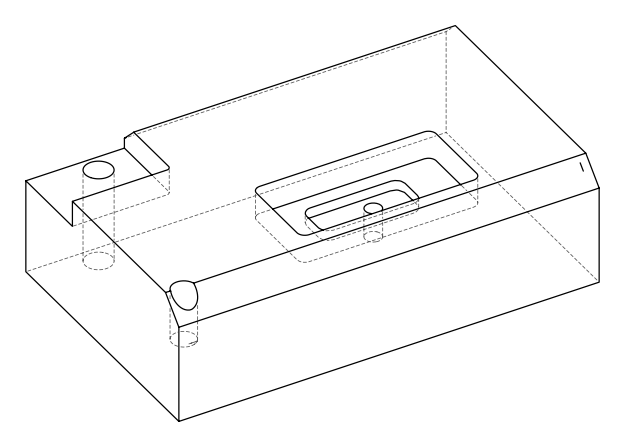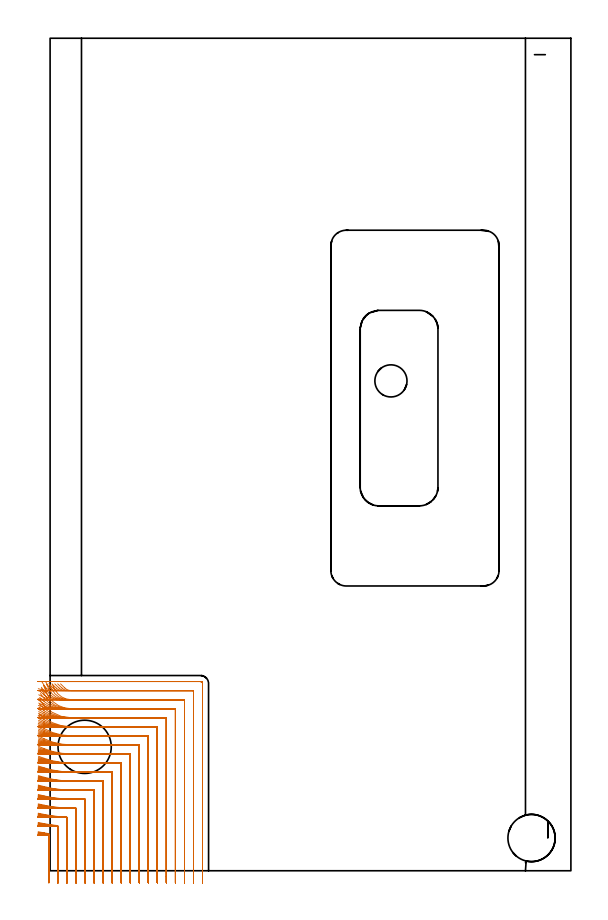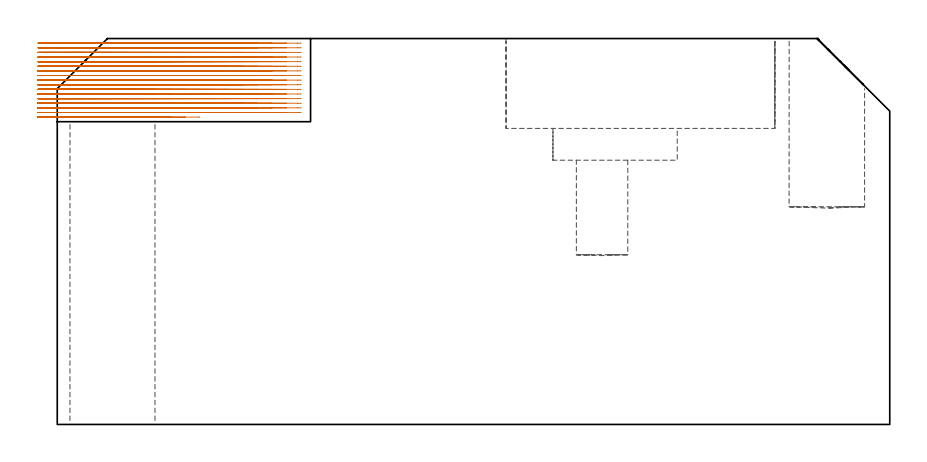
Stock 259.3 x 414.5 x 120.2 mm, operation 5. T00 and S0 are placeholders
(PLAN: 10 operations, 7 tool changes, 144 min)
(1 INDEXABLE_INSERT_DRILL_BLIND_HOLE_FROM_SOLID | STEP1POCKET | NXT0302_018 | 0.22 min | 22756 mm3)
(2 INDEXABLE_INSERT_DRILL_BLIND_HOLE_FROM_SOLID_1 | STEP1POCKET_1 | NXT0302_003 | 0.14 min | 13525 mm3)
(3 AREA_MILL | FG_CHAMFER_SURFACE | UGT0205_001 | 26.47 min | 104022 mm3)
(4 AREA_MILL_1 | FG_CHAMFER_SURFACE_1 | UGT0205_001 | 15.49 min | 39494 mm3)
(5 MILL_CORNER_NOTCH_RECTANGULAR | CORNER_NOTCH_RECTANGULAR | NXT0201_008 | Follow Part, ap 1.5, ae 75% | 76.09 min | 197639 mm3)
(6 MILL_RECTANGULAR_POCKET | POCKET_RECTANGULAR_STRAIGHT | UGT0201_133 | Follow Part, ap 3.75, ae 75% | 22.29 min | 408066 mm3)
(7 MILL_RECTANGULAR_POCKET_1 | POCKET_RECTANGULAR_STRAIGHT_1 | UGT0201_133 | Follow Part, ap 3.75, ae 75% | 2.37 min | 34599 mm3)
(8 SPOT_DRILL | STEP1HOLE | NXT0321_9005460120000 | 0.05 min | 132 mm3)
(9 DRILL_THROUGH_HOLE_INTO_CENTER | STEP1HOLE | NXT0301_065 | 0.4 min | 6388 mm3)
(10 DRILL_TO_ENLARGE_THROUGH_HOLE | STEP1HOLE | UGT0301_388 | 0.43 min | 45456 mm3)
(TOOL NXT0302_018 | Index. Insert Drill 23.5mm [880-D2350L25-03] | D23.5 PA176 FL71 Z2)
(TOOL NXT0302_003 | Index. Insert Drill 16mm [880-D1600L20-05] | D16 PA176 FL80 Z2)
(TOOL UGT0205_001 | Chamfer Mill 20 x 3 x 45 deg. | D20 FL50 Z2)
(TOOL NXT0201_008 | ENDMILL 6mm [2P460-0600-NA 1630] | D6 FL26 Z6)
(TOOL UGT0201_133 | Carbide End Mill 15.0 | D15 FL30 Z4)
(TOOL NXT0321_9005460120000 | NC Spot Drill, 142deg, 12mm, Carbide, Uncoated | D12 PA142 FL30 Z2)
(TOOL NXT0301_065 | Carbide Drill 9.4mm [860.1-0940-075A1-MM 2214] | D9.4 PA140 FL98 Z2)
(TOOL UGT0301_388 | Twist Drill 26.5 mm | D26.5 PA118 FL165 Z2)
(OP 5 MILL_CORNER_NOTCH_RECTANGULAR, part 1 of 2)
G17 G21 G94 G90
T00 M6
G54
G17 G0 G90 X-0.6 Y-5.939 S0 M3
G43 Z130.2 H1
Z118.761
G94 G1 Y-2.939 F250.
Y18.254 F500.
G3 X-0.85 Y18.545 R0.3
G2 X-3. Y18.898 R76.5
G1 X-5.953 Y19.427 F250.
G0 Z130.2
X3.9 Y-6.
Z118.761
G1 Y-3.
Y22.234 F500.
G3 X3.633 Y22.527 R0.3
G2 X-3. Y23.474 R72.
G1 X-5.947 Y24.036 F250.
G0 Z130.2
X8.4 Y-6.
Z118.761
G1 Y-3.
Y26.447 F500.
G3 X8.115 Y26.742 R0.3
G2 X-3. Y28.061 R67.5
G1 X-5.94 Y28.66 F250.
G0 Z130.2
X12.9 Y-6.
Z118.761
G1 Y-3.
Y30.905 F500.
G3 X12.605 Y31.2 R0.3
G1 X10.486
G2 X-3. Y32.66 R63.
G1 X-5.93 Y33.303 F250.
G0 Z130.2
X17.4 Y-6.
Z118.761
G1 Y-3.
Y35.404 F500.
G3 X17.104 Y35.7 R0.3
G1 X10.486
G2 X-3. Y37.276 R58.5
G1 X-5.919 Y37.967 F250.
G0 Z130.2
X21.9 Y-6.
Z118.761
G1 Y-3.
Y39.904 F500.
G3 X21.604 Y40.2 R0.3
G1 X10.486
G2 X-3. Y41.911 R54.
G1 X-5.905 Y42.66 F250.
G0 Z130.2
X26.4 Y-6.
Z118.761
G1 Y-3.
Y44.404 F500.
G3 X26.104 Y44.7 R0.3
G1 X10.486
G2 X-3. Y46.572 R49.5
G1 X-5.887 Y47.39 F250.
G0 Z130.2
X30.9 Y-6.
Z118.761
G1 Y-3.
Y48.904 F500.
G3 X30.604 Y49.2 R0.3
G1 X10.486
G2 X-3. Y51.268 R45.
G1 X-5.862 Y52.167 F250.
G0 Z130.2
X35.4 Y-6.
Z118.761
G1 Y-3.
Y53.404 F500.
G3 X35.104 Y53.7 R0.3
G1 X10.486
G2 X-3. Y56.011 R40.5
G1 X-5.829 Y57.01 F250.
G0 Z130.2
X39.9 Y-6.
Z118.761
G1 Y-3.
Y57.904 F500.
G3 X39.604 Y58.2 R0.3
G1 X10.486
G2 X-3. Y60.821 R36.
G1 X-5.782 Y61.945 F250.
G0 Z130.2
X44.4 Y-6.
Z118.761
G1 Y-3.
Y62.403 F500.
G3 X44.103 Y62.7 R0.3
G1 X10.486
G2 X-3. Y65.733 R31.5
G1 X-5.711 Y67.017 F250.
G0 Z130.2
X48.9 Y-6.
Z118.761
G1 Y-3.
Y66.903 F500.
G3 X48.603 Y67.2 R0.3
G1 X10.486
G2 X-3. Y70.809 R27.
G1 X-5.599 Y72.308 F250.
G0 Z130.2
X53.4 Y-6.
Z118.761
G1 Y-3.
Y71.403 F500.
G3 X53.103 Y71.7 R0.3
G1 X10.486
G2 X-3. Y76.189 R22.5
G1 X-5.401 Y77.988 F250.
G0 Z130.2
X57.9 Y-6.
Z118.761
G1 Y-3.
Y75.903 F500.
G3 X57.603 Y76.2 R0.3
G1 X10.486
G2 X-3. Y82.278 R18.
G1 X-4.987 Y84.526 F250.
G0 Z130.2
X62.4 Y-6.
Z118.761
G1 Y-3.
Y80.403 F500.
G3 X62.103 Y80.7 R0.3
G1 X10.486
G2 X-2.107 Y89.335 R13.5
G1 X-3.188 Y92.134 F250.
G0 Z130.2
X66.9 Y-6.
Z118.761
G1 Y-3.
Y84.903 F500.
G3 X66.603 Y85.2 R0.3
G1 X10.486
G2 X2.424 Y90.2 R9.
G1 X1.09 Y92.887 F250.
G0 Z130.2
X71.4 Y-6.
Z118.761
G1 Y-3.
Y89.403 F500.
G3 X71.103 Y89.7 R0.3
G1 X10.486
G2 X7.352 Y90.971 R4.5
G1 X5.199 Y93.06 F250.
G0 Z130.2
X75.9 Y-6.
Z118.761
G1 Y-3.
Y93.2 F500.
G3 X74.9 Y94.2 R1.
G1 X10.486
X7.486 F250.
G0 Z130.2
X-0.6 Y-5.939
Z117.322
G1 Y-2.939
Y18.052 F500.
G3 X-0.856 Y18.344 R0.3
G2 X-3. Y18.654 R76.5
G1 X-5.963 Y19.127 F250.
G0 Z130.2
X3.9 Y-6.
Z117.322
G1 Y-3.
Y22.11 F500.
G3 X3.627 Y22.404 R0.3
G2 X-3. Y23.215 R72.
G1 X-5.958 Y23.717 F250.
G0 Z130.2
X8.4 Y-6.
Z117.322
G1 Y-3.
Y26.411 F500.
G3 X8.109 Y26.707 R0.3
G2 X-3. Y27.784 R67.5
G1 X-5.952 Y28.319 F250.
G0 Z130.2
X12.9 Y-6.
Z117.322
G1 Y-3.
Y30.905 F500.
G3 X12.605 Y31.2 R0.3
G1 X9.046
G2 X-3. Y32.362 R63.
G1 X-5.945 Y32.936 F250.
G0 Z130.2
X17.4 Y-6.
Z117.322
G1 Y-3.
Y35.404 F500.
G3 X17.104 Y35.7 R0.3
G1 X9.046
G2 X-3. Y36.954 R58.5
G1 X-5.936 Y37.572 F250.
G0 Z130.2
X21.9 Y-6.
Z117.322
G1 Y-3.
Y39.904 F500.
G3 X21.604 Y40.2 R0.3
G1 X9.046
G2 X-3. Y41.561 R54.
G1 X-5.924 Y42.23 F250.
G0 Z130.2
X26.4 Y-6.
Z117.322
G1 Y-3.
Y44.404 F500.
G3 X26.104 Y44.7 R0.3
G1 X9.046
G2 X-3. Y46.188 R49.5
G1 X-5.91 Y46.918 F250.
G0 Z130.2
X30.9 Y-6.
Z117.322
G1 Y-3.
Y48.904 F500.
G3 X30.604 Y49.2 R0.3
G1 X9.046
G2 X-3. Y50.842 R45.
G1 X-5.891 Y51.645 F250.
G0 Z130.2
X35.4 Y-6.
Z117.322
G1 Y-3.
Y53.404 F500.
G3 X35.104 Y53.7 R0.3
G1 X9.046
G2 X-3. Y55.533 R40.5
G1 X-5.864 Y56.425 F250.
G0 Z130.2
X39.9 Y-6.
Z117.322
G1 Y-3.
Y57.904 F500.
G3 X39.604 Y58.2 R0.3
G1 X9.046
G2 X-3. Y60.275 R36.
G1 X-5.827 Y61.279 F250.
G0 Z130.2
X44.4 Y-6.
Z117.322
G1 Y-3.
Y62.403 F500.
G3 X44.103 Y62.7 R0.3
G1 X9.046
G2 X-3. Y65.094 R31.5
G1 X-5.772 Y66.242 F250.
G0 Z130.2
X48.9 Y-6.
Z117.322
G1 Y-3.
Y66.903 F500.
G3 X48.603 Y67.2 R0.3
G1 X9.046
G2 X-3. Y70.036 R27.
G1 X-5.685 Y71.375 F250.
G0 Z130.2
X53.4 Y-6.
Z117.322
G1 Y-3.
Y71.403 F500.
G3 X53.103 Y71.7 R0.3
G1 X9.046
G2 X-3. Y75.196 R22.5
G1 X-5.534 Y76.803 F250.
G0 Z130.2
X57.9 Y-6.
Z117.322
G1 Y-3.
Y75.903 F500.
G3 X57.603 Y76.2 R0.3
G1 X9.046
G2 X-3. Y80.825 R18.
G1 X-5.229 Y82.833 F250.
G0 Z130.2
X62.4 Y-6.
Z117.322
G1 Y-3.
Y80.403 F500.
G3 X62.103 Y80.7 R0.3
G1 X9.046
G2 X-2.91 Y87.931 R13.5
G1 X-4.303 Y90.588 F250.
G0 Z130.2
X66.9 Y-6.
Z117.322
G1 Y-3.
Y84.903 F500.
G3 X66.603 Y85.2 R0.3
G1 X9.046
G2 X0.984 Y90.2 R9.
G1 X-0.349 Y92.887 F250.
G0 Z130.2
X71.4 Y-6.
Z117.322
G1 Y-3.
Y89.403 F500.
G3 X71.103 Y89.7 R0.3
G1 X9.046
G2 X5.912 Y90.971 R4.5
G1 X3.759 Y93.061 F250.
G0 Z130.2
X75.9 Y-6.
Z117.322
G1 Y-3.
Y93.2 F500.
G3 X74.9 Y94.2 R1.
G1 X9.046
X6.046 F250.
G0 Z130.2
X-0.6 Y-5.939
Z115.883
G1 Y-2.939
Y17.876 F500.
G3 X-0.862 Y18.168 R0.3
G2 X-3. Y18.437 R76.5
G1 X-5.971 Y18.853 F250.
G0 Z130.2
X3.9 Y-6.
Z115.883
G1 Y-3.
Y22.014 F500.
G3 X3.622 Y22.309 R0.3
G2 X-3. Y22.984 R72.
G1 X-5.967 Y23.426 F250.
G0 Z130.2
X8.4 Y-6.
Z115.883
G1 Y-3.
Y26.405 F500.
G3 X8.105 Y26.7 R0.3
G2 X-3. Y27.537 R67.5
G1 X-5.963 Y28.008 F250.
G0 Z130.2
X12.9 Y-6.
Z115.883
G1 Y-3.
Y30.905 F500.
G3 X12.605 Y31.2 R0.3
G1 X7.607
G2 X-3. Y32.099 R63.
G1 X-5.957 Y32.604 F250.
G0 Z130.2
X17.4 Y-6.
Z115.883
G1 Y-3.
Y35.404 F500.
G3 X17.104 Y35.7 R0.3
G1 X7.607
G2 X-3. Y36.67 R58.5
G1 X-5.95 Y37.214 F250.
G0 Z130.2
X21.9 Y-6.
Z115.883
G1 Y-3.
Y39.904 F500.
G3 X21.604 Y40.2 R0.3
G1 X7.607
G2 X-3. Y41.252 R54.
G1 X-5.942 Y41.841 F250.
G0 Z130.2
X26.4 Y-6.
Z115.883
G1 Y-3.
Y44.404 F500.
G3 X26.104 Y44.7 R0.3
G1 X7.607
G2 X-3. Y45.85 R49.5
G1 X-5.93 Y46.493 F250.
G0 Z130.2
X30.9 Y-6.
Z115.883
G1 Y-3.
Y48.904 F500.
G3 X30.604 Y49.2 R0.3
G1 X7.607
G2 X-3. Y50.468 R45.
G1 X-5.915 Y51.175 F250.
G0 Z130.2
X35.4 Y-6.
Z115.883
G1 Y-3.
Y53.404 F500.
G3 X35.104 Y53.7 R0.3
G1 X7.607
G2 X-3. Y55.114 R40.5
G1 X-5.895 Y55.899 F250.
G0 Z130.2
X39.9 Y-6.
Z115.883
G1 Y-3.
Y57.904 F500.
G3 X39.604 Y58.2 R0.3
G1 X7.607
G2 X-3. Y59.798 R36.
G1 X-5.867 Y60.682 F250.
G0 Z130.2
X44.4 Y-6.
Z115.883
G1 Y-3.
Y62.403 F500.
G3 X44.103 Y62.7 R0.3
G1 X7.607
G2 X-3. Y64.539 R31.5
G1 X-5.825 Y65.55 F250.
G0 Z130.2
X48.9 Y-6.
Z115.883
G1 Y-3.
Y66.903 F500.
G3 X48.603 Y67.2 R0.3
G1 X7.607
G2 X-3. Y69.371 R27.
G1 X-5.759 Y70.549 F250.
G0 Z130.2
X53.4 Y-6.
Z115.883
G1 Y-3.
Y71.403 F500.
G3 X53.103 Y71.7 R0.3
G1 X7.607
G2 X-3. Y74.357 R22.5
G1 X-5.646 Y75.771 F250.
G0 Z130.2
X57.9 Y-6.
Z115.883
G1 Y-3.
Y75.903 F500.
G3 X57.603 Y76.2 R0.3
G1 X7.607
G2 X-3. Y79.657 R18.
G1 X-5.424 Y81.425 F250.
G0 Z130.2
X62.4 Y-6.
Z115.883
G1 Y-3.
Y80.403 F500.
G3 X62.103 Y80.7 R0.3
G1 X7.607
G2 X-3. Y85.849 R13.5
G1 X-4.856 Y88.206 F250.
G0 Z130.2
X66.9 Y-6.
Z115.883
G1 Y-3.
Y84.903 F500.
G3 X66.603 Y85.2 R0.3
G1 X7.607
G2 X-0.439 Y90.168 R9.
G1 X-1.783 Y92.85 F250.
G0 Z130.2
X71.4 Y-6.
Z115.883
G1 Y-3.
Y89.403 F500.
G3 X71.103 Y89.7 R0.3
G1 X7.607
G2 X4.472 Y90.971 R4.5
G1 X2.32 Y93.061 F250.
G0 Z130.2
X75.9 Y-6.
Z115.883
G1 Y-3.
Y93.2 F500.
G3 X74.9 Y94.2 R1.
G1 X7.607
X4.607 F250.
G0 Z130.2
X-0.6 Y-5.939
Z114.445
G1 Y-2.939
Y17.731 F500.
G3 X-0.867 Y18.024 R0.3
G2 X-3. Y18.251 R76.5
G1 X-5.978 Y18.611 F250.
G0 Z130.2
X3.9 Y-6.
Z114.445
G1 Y-3.
Y21.95 F500.
G3 X3.616 Y22.245 R0.3
G2 X-3. Y22.786 R72.
G1 X-5.976 Y23.168 F250.
G0 Z130.2
X8.4 Y-6.
Z114.445
G1 Y-3.
Y26.405 F500.
G3 X8.105 Y26.7 R0.3
G1 X6.167
G2 X-3. Y27.325 R67.5
G1 X-5.972 Y27.733 F250.
G0 Z130.2
X12.9 Y-6.
Z114.445
G1 Y-3.
Y30.905 F500.
G3 X12.605 Y31.2 R0.3
G1 X6.167
G2 X-3. Y31.871 R63.
G1 X-5.968 Y32.307 F250.
G0 Z130.2
X17.4 Y-6.
Z114.445
G1 Y-3.
Y35.404 F500.
G3 X17.104 Y35.7 R0.3
G1 X6.167
G2 X-3. Y36.423 R58.5
G1 X-5.963 Y36.893 F250.
G0 Z130.2
X21.9 Y-6.
Z114.445
G1 Y-3.
Y39.904 F500.
G3 X21.604 Y40.2 R0.3
G1 X6.167
G2 X-3. Y40.984 R54.
G1 X-5.956 Y41.493 F250.
G0 Z130.2
X26.4 Y-6.
Z114.445
G1 Y-3.
Y44.404 F500.
G3 X26.104 Y44.7 R0.3
G1 X6.167
G2 X-3. Y45.556 R49.5
G1 X-5.948 Y46.112 F250.
G0 Z130.2
X30.9 Y-6.
Z114.445
G1 Y-3.
Y48.904 F500.
G3 X30.604 Y49.2 R0.3
G1 X6.167
G2 X-3. Y50.144 R45.
G1 X-5.937 Y50.755 F250.
G0 Z130.2
X35.4 Y-6.
Z114.445
G1 Y-3.
Y53.404 F500.
G3 X35.104 Y53.7 R0.3
G1 X6.167
G2 X-3. Y54.751 R40.5
G1 X-5.922 Y55.43 F250.
G0 Z130.2
X39.9 Y-6.
Z114.445
G1 Y-3.
Y57.904 F500.
G3 X39.604 Y58.2 R0.3
G1 X6.167
G2 X-3. Y59.387 R36.
G1 X-5.901 Y60.151 F250.
G0 Z130.2
X44.4 Y-6.
Z114.445
G1 Y-3.
Y62.403 F500.
G3 X44.103 Y62.7 R0.3
G1 X6.167
G2 X-3. Y64.063 R31.5
G1 X-5.87 Y64.936 F250.
G0 Z130.2
X48.9 Y-6.
Z114.445
G1 Y-3.
Y66.903 F500.
G3 X48.603 Y67.2 R0.3
G1 X6.167
G2 X-3. Y68.804 R27.
G1 X-5.822 Y69.822 F250.
G0 Z130.2
X53.4 Y-6.
Z114.445
G1 Y-3.
Y71.403 F500.
G3 X53.103 Y71.7 R0.3
G1 X6.167
G2 X-3. Y73.652 R22.5
G1 X-5.74 Y74.874 F250.
G0 Z130.2
X57.9 Y-6.
Z114.445
G1 Y-3.
Y75.903 F500.
G3 X57.603 Y76.2 R0.3
G1 X6.167
G2 X-3. Y78.709 R18.
G1 X-5.582 Y80.237 F250.
G0 Z130.2
X62.4 Y-6.
Z114.445
G1 Y-3.
Y80.403 F500.
G3 X62.103 Y80.7 R0.3
G1 X6.167
G2 X-3. Y84.29 R13.5
G1 X-5.202 Y86.327 F250.
G0 Z130.2
X66.9 Y-6.
Z114.445
G1 Y-3.
Y84.903 F500.
G3 X66.603 Y85.2 R0.3
G1 X6.167
G2 X-1.636 Y89.715 R9.
G1 X-3.131 Y92.316 F250.
G0 Z130.2
X71.4 Y-6.
Z114.445
G1 Y-3.
Y89.403 F500.
G3 X71.103 Y89.7 R0.3
G1 X6.167
G2 X3.033 Y90.971 R4.5
G1 X0.88 Y93.061 F250.
G0 Z130.2
X75.9 Y-6.
Z114.445
G1 Y-3.
Y93.2 F500.
G3 X74.9 Y94.2 R1.
G1 X6.167
X3.167 F250.
G0 Z130.2
X-0.6 Y-5.939
Z113.006
G1 Y-2.939
Y17.61 F500.
G3 X-0.873 Y17.904 R0.3
G2 X-3. Y18.089 R76.5
G1 X-5.985 Y18.392 F250.
G0 Z130.2
X3.9 Y-6.
Z113.006
G1 Y-3.
Y21.913 F500.
G3 X3.609 Y22.208 R0.3
G2 X-3. Y22.614 R72.
G1 X-5.983 Y22.935 F250.
G0 Z130.2
X8.4 Y-6.
Z113.006
G1 Y-3.
Y26.405 F500.
G3 X8.105 Y26.7 R0.3
G1 X4.707
G2 X-3. Y27.141 R67.5
G1 X-5.98 Y27.484 F250.
G0 Z130.2
X12.9 Y-6.
Z113.006
G1 Y-3.
Y30.905 F500.
G3 X12.605 Y31.2 R0.3
G1 X4.707
G2 X-3. Y31.673 R63.
G1 X-5.977 Y32.04 F250.
G0 Z130.2
X17.4 Y-6.
Z113.006
G1 Y-3.
Y35.404 F500.
G3 X17.104 Y35.7 R0.3
G1 X4.707
G2 X-3. Y36.21 R58.5
G1 X-5.974 Y36.605 F250.
G0 Z130.2
X21.9 Y-6.
Z113.006
G1 Y-3.
Y39.904 F500.
G3 X21.604 Y40.2 R0.3
G1 X4.707
G2 X-3. Y40.753 R54.
G1 X-5.969 Y41.181 F250.
G0 Z130.2
X26.4 Y-6.
Z113.006
G1 Y-3.
Y44.404 F500.
G3 X26.104 Y44.7 R0.3
G1 X4.707
G2 X-3. Y45.304 R49.5
G1 X-5.963 Y45.771 F250.
G0 Z130.2
X30.9 Y-6.
Z113.006
G1 Y-3.
Y48.904 F500.
G3 X30.604 Y49.2 R0.3
G1 X4.707
G2 X-3. Y49.865 R45.
G1 X-5.956 Y50.379 F250.
G0 Z130.2
X35.4 Y-6.
Z113.006
G1 Y-3.
Y53.404 F500.
G3 X35.104 Y53.7 R0.3
G1 X4.707
G2 X-3. Y54.44 R40.5
G1 X-5.945 Y55.011 F250.
G0 Z130.2
X39.9 Y-6.
Z113.006
G1 Y-3.
Y57.904 F500.
G3 X39.604 Y58.2 R0.3
G1 X4.707
G2 X-3. Y59.035 R36.
G1 X-5.93 Y59.677 F250.
G0 Z130.2
X44.4 Y-6.
Z113.006
G1 Y-3.
Y62.403 F500.
G3 X44.103 Y62.7 R0.3
G1 X4.707
G2 X-3. Y63.657 R31.5
G1 X-5.909 Y64.392 F250.
G0 Z130.2
X48.9 Y-6.
Z113.006
G1 Y-3.
Y66.903 F500.
G3 X48.603 Y67.2 R0.3
G1 X4.707
G2 X-3. Y68.323 R27.
G1 X-5.875 Y69.18 F250.
G0 Z130.2
X53.4 Y-6.
Z113.006
G1 Y-3.
Y71.403 F500.
G3 X53.103 Y71.7 R0.3
G1 X4.707
G2 X-3. Y73.061 R22.5
G1 X-5.818 Y74.089 F250.
G0 Z130.2
X57.9 Y-6.
Z113.006
G1 Y-3.
Y75.903 F500.
G3 X57.603 Y76.2 R0.3
G1 X4.707
G2 X-3. Y77.934 R18.
G1 X-5.711 Y79.218 F250.
G0 Z130.2
X62.4 Y-6.
Z113.006
G1 Y-3.
Y80.403 F500.
G3 X62.103 Y80.7 R0.3
G1 X4.707
G2 X-3. Y83.116 R13.5
G1 X-5.463 Y84.829 F250.
G0 Z130.2
X66.9 Y-6.
Z113.006
G1 Y-3.
Y84.903 F500.
G3 X66.603 Y85.2 R0.3
G1 X4.707
G2 X-2.582 Y88.921 R9.
G1 X-4.341 Y91.351 F250.
G0 Z130.2
X71.4 Y-6.
Z113.006
G1 Y-3.
Y89.403 F500.
G3 X71.103 Y89.7 R0.3
G1 X4.707
G2 X1.511 Y91.033 R4.5
G1 X-0.601 Y93.164 F250.
G0 Z130.2
X75.9 Y-6.
Z113.006
G1 Y-3.
Y93.2 F500.
G3 X74.9 Y94.2 R1.
G1 X4.707
X1.707 F250.
G0 Z130.2
X-0.6 Y-5.939
Z111.567
G1 Y-2.939
Y17.507 F500.
G3 X-0.879 Y17.802 R0.3
G2 X-3. Y17.941 R76.5
G1 X-5.991 Y18.178 F250.
G0 Z130.2
X3.9 Y-6.
Z111.567
G1 Y-3.
Y21.905 F500.
G3 X3.605 Y22.2 R0.3
G1 X3.062
G2 X-3. Y22.456 R72.
G1 X-5.989 Y22.708 F250.
G0 Z130.2
X8.4 Y-6.
Z111.567
G1 Y-3.
Y26.405 F500.
G3 X8.105 Y26.7 R0.3
G1 X3.062
G2 X-3. Y26.973 R67.5
G1 X-5.988 Y27.242 F250.
G0 Z130.2
X12.9 Y-6.
Z111.567
G1 Y-3.
Y30.905 F500.
G3 X12.605 Y31.2 R0.3
G1 X3.062
G2 X-3. Y31.492 R63.
G1 X-5.986 Y31.781 F250.
G0 Z130.2
X17.4 Y-6.
Z111.567
G1 Y-3.
Y35.404 F500.
G3 X17.104 Y35.7 R0.3
G1 X3.062
G2 X-3. Y36.015 R58.5
G1 X-5.984 Y36.326 F250.
G0 Z130.2
X21.9 Y-6.
Z111.567
G1 Y-3.
Y39.904 F500.
G3 X21.604 Y40.2 R0.3
G1 X3.062
G2 X-3. Y40.541 R54.
G1 X-5.981 Y40.878 F250.
G0 Z130.2
X26.4 Y-6.
Z111.567
G1 Y-3.
Y44.404 F500.
G3 X26.104 Y44.7 R0.3
G1 X3.062
G2 X-3. Y45.073 R49.5
G1 X-5.977 Y45.44 F250.
G0 Z130.2
X30.9 Y-6.
Z111.567
G1 Y-3.
Y48.904 F500.
G3 X30.604 Y49.2 R0.3
G1 X3.062
G2 X-3. Y49.61 R45.
G1 X-5.973 Y50.014 F250.
G0 Z130.2
X35.4 Y-6.
Z111.567
G1 Y-3.
Y53.404 F500.
G3 X35.104 Y53.7 R0.3
G1 X3.062
G2 X-3. Y54.156 R40.5
G1 X-5.966 Y54.605 F250.
G0 Z130.2
X39.9 Y-6.
Z111.567
G1 Y-3.
Y57.904 F500.
G3 X39.604 Y58.2 R0.3
G1 X3.062
G2 X-3. Y58.714 R36.
G1 X-5.957 Y59.219 F250.
G0 Z130.2
X44.4 Y-6.
Z111.567
G1 Y-3.
Y62.403 F500.
G3 X44.103 Y62.7 R0.3
G1 X3.062
G2 X-3. Y63.289 R31.5
G1 X-5.944 Y63.866 F250.
G0 Z130.2
X48.9 Y-6.
Z111.567
G1 Y-3.
Y66.903 F500.
G3 X48.603 Y67.2 R0.3
G1 X3.062
G2 X-3. Y67.889 R27.
G1 X-5.923 Y68.563 F250.
G0 Z130.2
X53.4 Y-6.
Z111.567
G1 Y-3.
Y71.403 F500.
G3 X53.103 Y71.7 R0.3
G1 X3.062
G2 X-3. Y72.532 R22.5
G1 X-5.889 Y73.34 F250.
G0 Z130.2
X57.9 Y-6.
Z111.567
G1 Y-3.
Y75.903 F500.
G3 X57.603 Y76.2 R0.3
G1 X3.062
G2 X-3. Y77.251 R18.
G1 X-5.825 Y78.262 F250.
G0 Z130.2
X62.4 Y-6.
Z111.567
G1 Y-3.
Y80.403 F500.
G3 X62.103 Y80.7 R0.3
G1 X3.062
G2 X-3. Y82.137 R13.5
G1 X-5.681 Y83.484 F250.
G0 Z130.2
X66.9 Y-6.
Z111.567
G1 Y-3.
Y84.903 F500.
G3 X66.603 Y85.2 R0.3
G1 X3.062
G2 X-3. Y87.547 R9.
G1 X-5.218 Y89.568 F250.
G0 Z130.2
X71.4 Y-6.
Z111.567
G1 Y-3.
Y89.403 F500.
G3 X71.103 Y89.7 R0.3
G1 X3.062
G2 X-0.723 Y91.765 R4.5
G1 X-2.346 Y94.287 F250.
G0 Z130.2
X75.9 Y-6.
Z111.567
G1 Y-3.
Y93.2 F500.
G3 X74.9 Y94.2 R1.
G1 X3.062
X0.062 F250.
G0 Z130.2
X-0.6 Y-5.939
Z110.128
G1 Y-2.939
Y17.433 F500.
G3 X-0.887 Y17.728 R0.3
G2 X-3. Y17.814 R76.5
G1 X-5.996 Y17.977 F250.
G0 Z130.2
X3.9 Y-6.
Z110.128
G1 Y-3.
Y21.905 F500.
G3 X3.605 Y22.2 R0.3
G1 X1.171
G2 X-3. Y22.321 R72.
G1 X-5.995 Y22.495 F250.
G0 Z130.2
X8.4 Y-6.
Z110.128
G1 Y-3.
Y26.405 F500.
G3 X8.105 Y26.7 R0.3
G1 X1.171
G2 X-3. Y26.829 R67.5
G1 X-5.994 Y27.014 F250.
G0 Z130.2
X12.9 Y-6.
Z110.128
G1 Y-3.
Y30.905 F500.
G3 X12.605 Y31.2 R0.3
G1 X1.171
G2 X-3. Y31.338 R63.
G1 X-5.993 Y31.537 F250.
G0 Z130.2
X17.4 Y-6.
Z110.128
G1 Y-3.
Y35.404 F500.
G3 X17.104 Y35.7 R0.3
G1 X1.171
G2 X-3. Y35.849 R58.5
G1 X-5.992 Y36.063 F250.
G0 Z130.2
X21.9 Y-6.
Z110.128
G1 Y-3.
Y39.904 F500.
G3 X21.604 Y40.2 R0.3
G1 X1.171
G2 X-3. Y40.361 R54.
G1 X-5.991 Y40.593 F250.
G0 Z130.2
X26.4 Y-6.
Z110.128
G1 Y-3.
Y44.404 F500.
G3 X26.104 Y44.7 R0.3
G1 X1.171
G2 X-3. Y44.876 R49.5
G1 X-5.989 Y45.129 F250.
G0 Z130.2
X30.9 Y-6.
Z110.128
G1 Y-3.
Y48.904 F500.
G3 X30.604 Y49.2 R0.3
G1 X1.171
G2 X-3. Y49.394 R45.
G1 X-5.987 Y49.672 F250.
G0 Z130.2
X35.4 Y-6.
Z110.128
G1 Y-3.
Y53.404 F500.
G3 X35.104 Y53.7 R0.3
G1 X1.171
G2 X-3. Y53.915 R40.5
G1 X-5.984 Y54.224 F250.
G0 Z130.2
X39.9 Y-6.
Z110.128
G1 Y-3.
Y57.904 F500.
G3 X39.604 Y58.2 R0.3
G1 X1.171
G2 X-3. Y58.442 R36.
G1 X-5.98 Y58.79 F250.
G0 Z130.2
X44.4 Y-6.
Z110.128
G1 Y-3.
Y62.403 F500.
G3 X44.103 Y62.7 R0.3
G1 X1.171
G2 X-3. Y62.977 R31.5
G1 X-5.974 Y63.375 F250.
G0 Z130.2
X48.9 Y-6.
Z110.128
G1 Y-3.
Y66.903 F500.
G3 X48.603 Y67.2 R0.3
G1 X1.171
G2 X-3. Y67.524 R27.
G1 X-5.964 Y67.988 F250.
G0 Z130.2
X53.4 Y-6.
Z110.128
G1 Y-3.
Y71.403 F500.
G3 X53.103 Y71.7 R0.3
G1 X1.171
G2 X-3. Y72.09 R22.5
G1 X-5.948 Y72.646 F250.
G0 Z130.2
X57.9 Y-6.
Z110.128
G1 Y-3.
Y75.903 F500.
G3 X57.603 Y76.2 R0.3
G1 X1.171
G2 X-3. Y76.69 R18.
G1 X-5.918 Y77.385 F250.
G0 Z130.2
X62.4 Y-6.
Z110.128
G1 Y-3.
Y80.403 F500.
G3 X62.103 Y80.7 R0.3
G1 X1.171
G2 X-3. Y81.36 R13.5
G1 X-5.853 Y82.287 F250.
G0 Z130.2
X66.9 Y-6.
Z110.128
G1 Y-3.
Y84.903 F500.
G3 X66.603 Y85.2 R0.3
G1 X1.171
G2 X-3. Y86.225 R9.
G1 X-5.658 Y87.615 F250.
G0 Z130.2
X71.4 Y-6.
Z110.128
G1 Y-3.
Y89.403 F500.
G3 X71.103 Y89.7 R0.3
G1 X1.171
G2 X-2.621 Y91.777 R4.5
G1 X-4.236 Y94.305 F250.
G0 Z130.2
X75.9 Y-6.
Z110.128
G1 Y-3.
Y93.2 F500.
G3 X74.9 Y94.2 R1.
G1 X1.171
X-1.829 F250.
G0 Z130.2
X-0.6 Y-5.939
Z108.689
G1 Y-2.939
Y17.405 F500.
G3 X-0.895 Y17.7 R0.3
G1 X-1.817
G2 X-3. Y17.709 R76.5
G1 X-6. Y17.756 F250.
G0 Z130.2
X3.9 Y-6.
Z108.689
G1 Y-3.
Y21.905 F500.
G3 X3.605 Y22.2 R0.3
G1 X-1.817
G2 X-3. Y22.21 R72.
G1 X-6. Y22.259 F250.
G0 Z130.2
X8.4 Y-6.
Z108.689
G1 Y-3.
Y26.405 F500.
G3 X8.105 Y26.7 R0.3
G1 X-1.817
G2 X-3. Y26.71 R67.5
G1 X-6. Y26.763 F250.
G0 Z130.2
X12.9 Y-6.
Z108.689
G1 Y-3.
Y30.905 F500.
G3 X12.605 Y31.2 R0.3
G1 X-1.817
G2 X-3. Y31.211 R63.
G1 X-5.999 Y31.267 F250.
G0 Z130.2
X17.4 Y-6.
Z108.689
G1 Y-3.
Y35.404 F500.
G3 X17.104 Y35.7 R0.3
G1 X-1.817
G2 X-3. Y35.712 R58.5
G1 X-5.999 Y35.773 F250.
G0 Z130.2
X21.9 Y-6.
Z108.689
G1 Y-3.
Y39.904 F500.
G3 X21.604 Y40.2 R0.3
G1 X-1.817
G2 X-3. Y40.213 R54.
G1 X-5.999 Y40.279 F250.
G0 Z130.2
X26.4 Y-6.
Z108.689
G1 Y-3.
Y44.404 F500.
G3 X26.104 Y44.7 R0.3
G1 X-1.817
G2 X-3. Y44.714 R49.5
G1 X-5.999 Y44.786 F250.
G0 Z130.2
X30.9 Y-6.
Z108.689
G1 Y-3.
Y48.904 F500.
G3 X30.604 Y49.2 R0.3
G1 X-1.817
G2 X-3. Y49.216 R45.
G1 X-5.999 Y49.294 F250.
G0 Z130.2
X35.4 Y-6.
Z108.689
G1 Y-3.
Y53.404 F500.
G3 X35.104 Y53.7 R0.3
G1 X-1.817
G2 X-3. Y53.717 R40.5
G1 X-5.999 Y53.805 F250.
G0 Z130.2
X39.9 Y-6.
Z108.689
G1 Y-3.
Y57.904 F500.
G3 X39.604 Y58.2 R0.3
G1 X-1.817
G2 X-3. Y58.219 R36.
G1 X-5.998 Y58.318 F250.
G0 Z130.2
X44.4 Y-6.
Z108.689
G1 Y-3.
Y62.403 F500.
G3 X44.103 Y62.7 R0.3
G1 X-1.817
G2 X-3. Y62.722 R31.5
G1 X-5.998 Y62.835 F250.
G0 Z130.2
X48.9 Y-6.
Z108.689
G1 Y-3.
Y66.903 F500.
G3 X48.603 Y67.2 R0.3
G1 X-1.817
G2 X-3. Y67.226 R27.
G1 X-5.997 Y67.357 F250.
G0 Z130.2
X53.4 Y-6.
Z108.689
G1 Y-3.
Y71.403 F500.
G3 X53.103 Y71.7 R0.3
G1 X-1.817
G2 X-3. Y71.731 R22.5
G1 X-5.996 Y71.889 F250.
G0 Z130.2
X57.9 Y-6.
Z108.689
G1 Y-3.
Y75.903 F500.
G3 X57.603 Y76.2 R0.3
G1 X-1.817
G2 X-3. Y76.239 R18.
G1 X-5.994 Y76.436 F250.
G0 Z130.2
X62.4 Y-6.
Z108.689
G1 Y-3.
Y80.403 F500.
G3 X62.103 Y80.7 R0.3
G1 X-1.817
G2 X-3. Y80.752 R13.5
G1 X-5.988 Y81.015 F250.
G0 Z130.2
X66.9 Y-6.
Z108.689
G1 Y-3.
Y84.903 F500.
G3 X66.603 Y85.2 R0.3
G1 X-1.817
G2 X-3. Y85.278 R9.
G1 X-5.974 Y85.672 F250.
G0 Z130.2
X71.4 Y-6.
Z108.689
G1 Y-3.
Y89.403 F500.
G3 X71.103 Y89.7 R0.3
G1 X-1.817
G2 X-3. Y89.858 R4.5
G1 X-5.895 Y90.647 F250.
G0 Z130.2
X75.9 Y-6.
Z108.689
G1 Y-3.
Y93.2 F500.
G3 X74.9 Y94.2 R1.
G1 X-1.817
X-4.817 F250.
G0 Z130.2
X-0.6 Y-5.939
Z107.25
G1 Y-2.939
Y17.405 F500.
G3 X-0.895 Y17.7 R0.3
G1 X-2.875
X-3.
X-6. Y17.705 F250.
G0 Z130.2
X3.9 Y-6.
Z107.25
G1 Y-3.
Y21.905 F500.
G3 X3.605 Y22.2 R0.3
G1 X-2.875
X-3.
X-6. Y22.205 F250.
G0 Z130.2
X8.4 Y-6.
Z107.25
G1 Y-3.
Y26.405 F500.
G3 X8.105 Y26.7 R0.3
G1 X-2.875
X-3.
X-6. Y26.706 F250.
G0 Z130.2
X12.9 Y-6.
Z107.25
G1 Y-3.
Y30.905 F500.
G3 X12.605 Y31.2 R0.3
G1 X-2.875
X-3.
X-6. Y31.206 F250.
G0 Z130.2
X17.4 Y-6.
Z107.25
G1 Y-3.
Y35.404 F500.
G3 X17.104 Y35.7 R0.3
G1 X-2.875
X-3.
X-6. Y35.707 F250.
G0 Z130.2
X21.9 Y-6.
Z107.25
G1 Y-3.
Y39.904 F500.
G3 X21.604 Y40.2 R0.3
G1 X-2.875
X-3.
X-6. Y40.207 F250.
G0 Z130.2
X26.4 Y-6.
Z107.25
G1 Y-3.
Y44.404 F500.
G3 X26.104 Y44.7 R0.3
G1 X-2.875
X-3.
X-6. Y44.708 F250.
G0 Z130.2
X30.9 Y-6.
Z107.25
G1 Y-3.
Y48.904 F500.
G3 X30.604 Y49.2 R0.3
G1 X-2.875
X-3.
X-6. Y49.209 F250.
G0 Z130.2
X35.4 Y-6.
Z107.25
G1 Y-3.
Y53.404 F500.
G3 X35.104 Y53.7 R0.3
G1 X-2.875
X-3.
X-6. Y53.709 F250.
G0 Z130.2
X39.9 Y-6.
Z107.25
G1 Y-3.
Y57.904 F500.
G3 X39.604 Y58.2 R0.3
G1 X-2.875
X-3.
X-6. Y58.211 F250.
G0 Z130.2
X44.4 Y-6.
Z107.25
G1 Y-3.
Y62.403 F500.
G3 X44.103 Y62.7 R0.3
G1 X-2.875
X-3.
X-6. Y62.712 F250.
G0 Z130.2
X48.9 Y-6.
Z107.25
G1 Y-3.
Y66.903 F500.
G3 X48.603 Y67.2 R0.3
G1 X-2.875
X-3.
X-6. Y67.214 F250.
G0 Z130.2
X53.4 Y-6.
Z107.25
G1 Y-3.
Y71.403 F500.
G3 X53.103 Y71.7 R0.3
G1 X-2.875
X-3.
X-6. Y71.717 F250.
G0 Z130.2
X57.9 Y-6.
Z107.25
G1 Y-3.
Y75.903 F500.
G3 X57.603 Y76.2 R0.3
G1 X-2.875
X-3.
X-6. Y76.221 F250.
G0 Z130.2
X62.4 Y-6.
Z107.25
G1 Y-3.
Y80.403 F500.
G3 X62.103 Y80.7 R0.3
G1 X-2.875
X-3. Y80.701
X-6. Y80.728 F250.
G0 Z130.2
X66.9 Y-6.
Z107.25
G1 Y-3.
Y84.903 F500.
G3 X66.603 Y85.2 R0.3
G1 X-2.875
X-3. Y85.201
X-6. Y85.243 F250.
G0 Z130.2
X71.4 Y-6.
Z107.25
G1 Y-3.
Y89.403 F500.
G3 X71.103 Y89.7 R0.3
G1 X-2.875
X-3. Y89.702
X-5.999 Y89.785 F250.
G0 Z130.2
X75.9 Y-6.
Z107.25
G1 Y-3.
Y93.2 F500.
G3 X74.9 Y94.2 R1.
G1 X-2.875
X-5.875 F250.
G0 Z130.2
X-0.6 Y-5.939
Z105.811
G1 Y-2.939
Y17.405 F500.
G3 X-0.895 Y17.7 R0.3
G1 X-3.
X-6. F250.
G0 Z130.2
X3.9 Y-6.
Z105.811
G1 Y-3.
Y21.905 F500.
G3 X3.605 Y22.2 R0.3
G1 X-3.
X-6. F250.
G0 Z130.2
X8.4 Y-6.
Z105.811
G1 Y-3.
Y26.405 F500.
G3 X8.105 Y26.7 R0.3
G1 X-3.
X-6. F250.
G0 Z130.2
X12.9 Y-6.
Z105.811
G1 Y-3.
Y30.905 F500.
G3 X12.605 Y31.2 R0.3
G1 X-3.
X-6. F250.
G0 Z130.2
X17.4 Y-6.
Z105.811
G1 Y-3.
Y35.404 F500.
G3 X17.104 Y35.7 R0.3
G1 X-3.
X-6. F250.
G0 Z130.2
X21.9 Y-6.
Z105.811
G1 Y-3.
Y39.904 F500.
G3 X21.604 Y40.2 R0.3
G1 X-3.
X-6. F250.
G0 Z130.2
X26.4 Y-6.
Z105.811
G1 Y-3.
Y44.404 F500.
G3 X26.104 Y44.7 R0.3
G1 X-3.
X-6. F250.
G0 Z130.2
X30.9 Y-6.
Z105.811
G1 Y-3.
Y48.904 F500.
G3 X30.604 Y49.2 R0.3
G1 X-3.
X-6. F250.
G0 Z130.2
X35.4 Y-6.
Z105.811
G1 Y-3.
Y53.404 F500.
G3 X35.104 Y53.7 R0.3
G1 X-3.
X-6. F250.
G0 Z130.2
X39.9 Y-6.
Z105.811
G1 Y-3.
Y57.904 F500.
G3 X39.604 Y58.2 R0.3
G1 X-3.
X-6. F250.
G0 Z130.2
X44.4 Y-6.
Z105.811
G1 Y-3.
Y62.403 F500.
G3 X44.103 Y62.7 R0.3
G1 X-3.
X-6. F250.
G0 Z130.2
X48.9 Y-6.
Z105.811
G1 Y-3.
Y66.903 F500.
G3 X48.603 Y67.2 R0.3
G1 X-3.
X-6. F250.
G0 Z130.2
X53.4 Y-6.
Z105.811
G1 Y-3.
Y71.403 F500.
G3 X53.103 Y71.7 R0.3
G1 X-3.
X-6. F250.
G0 Z130.2
X57.9 Y-6.
Z105.811
G1 Y-3.
Y75.903 F500.
G3 X57.603 Y76.2 R0.3
G1 X-3.
X-6. F250.
G0 Z130.2
X62.4 Y-6.
Z105.811
G1 Y-3.
Y80.403 F500.
G3 X62.103 Y80.7 R0.3
G1 X-3.
X-6. F250.
G0 Z130.2
X66.9 Y-6.
Z105.811
G1 Y-3.
Y84.903 F500.
G3 X66.603 Y85.2 R0.3
G1 X-3.
X-6. F250.
G0 Z130.2
X71.4 Y-6.
Z105.811
G1 Y-3.
Y89.403 F500.
G3 X71.103 Y89.7 R0.3
G1 X-3.
X-6. F250.
G0 Z130.2
X75.9 Y-6.
Z105.811
G1 Y-3.
Y93.2 F500.
G3 X74.9 Y94.2 R1.
G1 X-3.
X-6. F250.
G0 Z130.2
X-0.6 Y-5.939
Z104.372
G1 Y-2.939
Y17.405 F500.
G3 X-0.895 Y17.7 R0.3
G1 X-3.
X-6. F250.
G0 Z130.2
X3.9 Y-6.
Z104.372
G1 Y-3.
Y21.905 F500.
G3 X3.605 Y22.2 R0.3
G1 X-3.
X-6. F250.
G0 Z130.2
X8.4 Y-6.
Z104.372
G1 Y-3.
Y26.405 F500.
G3 X8.105 Y26.7 R0.3
G1 X-3.
X-6. F250.
G0 Z130.2
X12.9 Y-6.
Z104.372
G1 Y-3.
Y30.905 F500.
G3 X12.605 Y31.2 R0.3
G1 X-3.
X-6. F250.
G0 Z130.2
X17.4 Y-6.
Z104.372
G1 Y-3.
Y35.404 F500.
G3 X17.104 Y35.7 R0.3
G1 X-3.
X-6. F250.
G0 Z130.2
X21.9 Y-6.
Z104.372
G1 Y-3.
Y39.904 F500.
G3 X21.604 Y40.2 R0.3
G1 X-3.
X-6. F250.
G0 Z130.2
X26.4 Y-6.
Z104.372
G1 Y-3.
Y44.404 F500.
G3 X26.104 Y44.7 R0.3
G1 X-3.
X-6. F250.
G0 Z130.2
X30.9 Y-6.
Z104.372
G1 Y-3.
Y48.904 F500.
G3 X30.604 Y49.2 R0.3
G1 X-3.
X-6. F250.
G0 Z130.2
X35.4 Y-6.
Z104.372
G1 Y-3.
Y53.404 F500.
G3 X35.104 Y53.7 R0.3
G1 X-3.
X-6. F250.
G0 Z130.2
X39.9 Y-6.
Z104.372
G1 Y-3.
Y57.904 F500.
G3 X39.604 Y58.2 R0.3
G1 X-3.
X-6. F250.
G0 Z130.2
X44.4 Y-6.
Z104.372
G1 Y-3.
Y62.403 F500.
G3 X44.103 Y62.7 R0.3
G1 X-3.
X-6. F250.
G0 Z130.2
X48.9 Y-6.
Z104.372
G1 Y-3.
Y66.903 F500.
G3 X48.603 Y67.2 R0.3
G1 X-3.
X-6. F250.
G0 Z130.2
X53.4 Y-6.
Z104.372
G1 Y-3.
Y71.403 F500.
G3 X53.103 Y71.7 R0.3
G1 X-3.
X-6. F250.
G0 Z130.2
X57.9 Y-6.
Z104.372
G1 Y-3.
Y75.903 F500.
G3 X57.603 Y76.2 R0.3
G1 X-3.
X-6. F250.
G0 Z130.2
X62.4 Y-6.
Z104.372
G1 Y-3.
Y80.403 F500.
G3 X62.103 Y80.7 R0.3
G1 X-3.
X-6. F250.
G0 Z130.2
X66.9 Y-6.
Z104.372
G1 Y-3.
Y84.903 F500.
G3 X66.603 Y85.2 R0.3
G1 X-3.
X-6. F250.
G0 Z130.2
X71.4 Y-6.
Z104.372
G1 Y-3.
Y89.403 F500.
G3 X71.103 Y89.7 R0.3
G1 X-3.
X-6. F250.
G0 Z130.2
X75.9 Y-6.
Z104.372
G1 Y-3.
Y93.2 F500.
G3 X74.9 Y94.2 R1.
G1 X-3.
X-6. F250.
G0 Z130.2
X-0.6 Y-5.939
Z102.933
G1 Y-2.939
Y17.405 F500.
G3 X-0.895 Y17.7 R0.3
G1 X-3.
X-6. F250.
G0 Z130.2
X3.9 Y-6.
Z102.933
G1 Y-3.
Y21.905 F500.
G3 X3.605 Y22.2 R0.3
G1 X-3.
X-6. F250.
G0 Z130.2
X8.4 Y-6.
Z102.933
G1 Y-3.
Y26.405 F500.
G3 X8.105 Y26.7 R0.3
G1 X-3.
X-6. F250.
G0 Z130.2
X12.9 Y-6.
Z102.933
G1 Y-3.
Y30.905 F500.
G3 X12.605 Y31.2 R0.3
G1 X-3.
X-6. F250.
G0 Z130.2
X17.4 Y-6.
Z102.933
G1 Y-3.
Y35.404 F500.
G3 X17.104 Y35.7 R0.3
G1 X-3.
X-6. F250.
G0 Z130.2
X21.9 Y-6.
Z102.933
G1 Y-3.
Y39.904 F500.
G3 X21.604 Y40.2 R0.3
G1 X-3.
X-6. F250.
G0 Z130.2
X26.4 Y-6.
Z102.933
G1 Y-3.
Y44.404 F500.
G3 X26.104 Y44.7 R0.3
G1 X-3.
X-6. F250.
G0 Z130.2
X30.9 Y-6.
Z102.933
G1 Y-3.
Y48.904 F500.
G3 X30.604 Y49.2 R0.3
G1 X-3.
X-6. F250.
G0 Z130.2
X35.4 Y-6.
Z102.933
G1 Y-3.
Y53.404 F500.
G3 X35.104 Y53.7 R0.3
G1 X-3.
X-6. F250.
G0 Z130.2
X39.9 Y-6.
Z102.933
G1 Y-3.
Y57.904 F500.
G3 X39.604 Y58.2 R0.3
G1 X-3.
X-6. F250.
G0 Z130.2
X44.4 Y-6.
Z102.933
G1 Y-3.
Y62.403 F500.
G3 X44.103 Y62.7 R0.3
G1 X-3.
X-6. F250.
G0 Z130.2
X48.9 Y-6.
Z102.933
G1 Y-3.
Y66.903 F500.
G3 X48.603 Y67.2 R0.3
G1 X-3.
X-6. F250.
G0 Z130.2
X53.4 Y-6.
Z102.933
G1 Y-3.
Y71.403 F500.
G3 X53.103 Y71.7 R0.3
G1 X-3.
X-6. F250.
G0 Z130.2
X57.9 Y-6.
Z102.933
G1 Y-3.
Y75.903 F500.
G3 X57.603 Y76.2 R0.3
G1 X-3.
X-6. F250.
G0 Z130.2
X62.4 Y-6.
Z102.933
G1 Y-3.
Y80.403 F500.
G3 X62.103 Y80.7 R0.3
G1 X-3.
X-6. F250.
G0 Z130.2
X66.9 Y-6.
Z102.933
G1 Y-3.
Y84.903 F500.
G3 X66.603 Y85.2 R0.3
G1 X-3.
X-6. F250.
G0 Z130.2
X71.4 Y-6.
Z102.933
G1 Y-3.
Y89.403 F500.
G3 X71.103 Y89.7 R0.3
G1 X-3.
X-6. F250.
G0 Z130.2
X75.9 Y-6.
Z102.933
G1 Y-3.
Y93.2 F500.
G3 X74.9 Y94.2 R1.
G1 X-3.
X-6. F250.
G0 Z130.2
X-0.6 Y-5.939
Z101.494
G1 Y-2.939
Y17.405 F500.
G3 X-0.895 Y17.7 R0.3
G1 X-3.
X-6. F250.
G0 Z130.2
X3.9 Y-6.
Z101.494
G1 Y-3.
Y21.905 F500.
G3 X3.605 Y22.2 R0.3
G1 X-3.
X-6. F250.
G0 Z130.2
X8.4 Y-6.
Z101.494
G1 Y-3.
Y26.405 F500.
G3 X8.105 Y26.7 R0.3
G1 X-3.
X-6. F250.
G0 Z130.2
X12.9 Y-6.
Z101.494
G1 Y-3.
Y30.905 F500.
G3 X12.605 Y31.2 R0.3
G1 X-3.
X-6. F250.
G0 Z130.2
X17.4 Y-6.
Z101.494
G1 Y-3.
Y35.404 F500.
G3 X17.104 Y35.7 R0.3
G1 X-3.
X-6. F250.
G0 Z130.2
X21.9 Y-6.
Z101.494
G1 Y-3.
Y39.904 F500.
G3 X21.604 Y40.2 R0.3
G1 X-3.
X-6. F250.
G0 Z130.2
X26.4 Y-6.
Z101.494
G1 Y-3.
Y44.404 F500.
G3 X26.104 Y44.7 R0.3
G1 X-3.
X-6. F250.
G0 Z130.2
X30.9 Y-6.
Z101.494
G1 Y-3.
Y48.904 F500.
G3 X30.604 Y49.2 R0.3
G1 X-3.
X-6. F250.
G0 Z130.2
X35.4 Y-6.
Z101.494
G1 Y-3.
Y53.404 F500.
G3 X35.104 Y53.7 R0.3
G1 X-3.
X-6. F250.
G0 Z130.2
X39.9 Y-6.
Z101.494
G1 Y-3.
Y57.904 F500.
G3 X39.604 Y58.2 R0.3
G1 X-3.
X-6. F250.
G0 Z130.2
X44.4 Y-6.
Z101.494
G1 Y-3.
Y62.403 F500.
G3 X44.103 Y62.7 R0.3
G1 X-3.
X-6. F250.
G0 Z130.2
X48.9 Y-6.
Z101.494
G1 Y-3.
Y66.903 F500.
G3 X48.603 Y67.2 R0.3
G1 X-3.
X-6. F250.
G0 Z130.2
X53.4 Y-6.
Z101.494
G1 Y-3.
Y71.403 F500.
G3 X53.103 Y71.7 R0.3
G1 X-3.
X-6. F250.
G0 Z130.2
X57.9 Y-6.
Z101.494
G1 Y-3.
Y75.903 F500.
G3 X57.603 Y76.2 R0.3
G1 X-3.
X-6. F250.
G0 Z130.2
X62.4 Y-6.
Z101.494
G1 Y-3.
Y80.403 F500.
G3 X62.103 Y80.7 R0.3
G1 X-3.
X-6. F250.
G0 Z130.2
X66.9 Y-6.
Z101.494
G1 Y-3.
Y84.903 F500.
G3 X66.603 Y85.2 R0.3
G1 X-3.
X-6. F250.
G0 Z130.2
X71.4 Y-6.
Z101.494
G1 Y-3.
Y89.403 F500.
G3 X71.103 Y89.7 R0.3
G1 X-3.
X-6. F250.
G0 Z130.2
X75.9 Y-6.
Z101.494
G1 Y-3.
Y93.2 F500.
G3 X74.9 Y94.2 R1.
G1 X-3.
X-6. F250.
G0 Z130.2
X-0.6 Y-5.939
Z100.056
G1 Y-2.939
Y17.405 F500.
G3 X-0.895 Y17.7 R0.3
G1 X-3.
X-6. F250.
G0 Z130.2
X3.9 Y-6.
Z100.056
G1 Y-3.
Y21.905 F500.
G3 X3.605 Y22.2 R0.3
G1 X-3.
X-6. F250.
G0 Z130.2
X8.4 Y-6.
Z100.056
G1 Y-3.
Y26.405 F500.
G3 X8.105 Y26.7 R0.3
G1 X-3.
X-6. F250.
G0 Z130.2
X12.9 Y-6.
Z100.056
G1 Y-3.
Y30.905 F500.
G3 X12.605 Y31.2 R0.3
G1 X-3.
X-6. F250.
G0 Z130.2
X17.4 Y-6.
Z100.056
G1 Y-3.
Y35.404 F500.
G3 X17.104 Y35.7 R0.3
G1 X-3.
X-6. F250.
G0 Z130.2
X21.9 Y-6.
Z100.056
G1 Y-3.
Y39.904 F500.
G3 X21.604 Y40.2 R0.3
G1 X-3.
X-6. F250.
G0 Z130.2
X26.4 Y-6.
Z100.056
G1 Y-3.
Y44.404 F500.
G3 X26.104 Y44.7 R0.3
G1 X-3.
X-6. F250.
G0 Z130.2
X30.9 Y-6.
Z100.056
G1 Y-3.
Y48.904 F500.
G3 X30.604 Y49.2 R0.3
G1 X-3.
X-6. F250.
G0 Z130.2
X35.4 Y-6.
Z100.056
G1 Y-3.
Y53.404 F500.
G3 X35.104 Y53.7 R0.3
G1 X-3.
X-6. F250.
G0 Z130.2
X39.9 Y-6.
Z100.056
G1 Y-3.
Y57.904 F500.
G3 X39.604 Y58.2 R0.3
G1 X-3.
X-6. F250.
G0 Z130.2
X44.4 Y-6.
Z100.056
G1 Y-3.
Y62.403 F500.
G3 X44.103 Y62.7 R0.3
G1 X-3.
X-6. F250.
G0 Z130.2
X48.9 Y-6.
Z100.056
G1 Y-3.
Y66.903 F500.
G3 X48.603 Y67.2 R0.3
G1 X-3.
X-6. F250.
G0 Z130.2
X53.4 Y-6.
Z100.056
G1 Y-3.
Y71.403 F500.
G3 X53.103 Y71.7 R0.3
G1 X-3.
X-6. F250.
G0 Z130.2
X57.9 Y-6.
Z100.056
G1 Y-3.
Y75.903 F500.
G3 X57.603 Y76.2 R0.3
G1 X-3.
X-6. F250.
G0 Z130.2
X62.4 Y-6.
Z100.056
G1 Y-3.
Y80.403 F500.
G3 X62.103 Y80.7 R0.3
G1 X-3.
X-6. F250.
G0 Z130.2
X66.9 Y-6.
Z100.056
G1 Y-3.
Y84.903 F500.
G3 X66.603 Y85.2 R0.3
G1 X-3.
X-6. F250.
G0 Z130.2
X71.4 Y-6.
Z100.056
G1 Y-3.
Y89.403 F500.
G3 X71.103 Y89.7 R0.3
G1 X-3.
X-6. F250.
G0 Z130.2
X75.9 Y-6.
Z100.056
G1 Y-3.
Y93.2 F500.
G3 X74.9 Y94.2 R1.
G1 X-3.
X-6. F250.
G0 Z130.2
X-0.6 Y-5.939
Z98.617
G1 Y-2.939
Y17.405 F500.
G3 X-0.895 Y17.7 R0.3
G1 X-3.
X-6. F250.
G0 Z130.2
X3.9 Y-6.
Z98.617
G1 Y-3.
Y21.905 F500.
G3 X3.605 Y22.2 R0.3
G1 X-3.
X-6. F250.
G0 Z130.2
X8.4 Y-6.
Z98.617
G1 Y-3.
Y26.405 F500.
G3 X8.105 Y26.7 R0.3
G1 X-3.
X-6. F250.
G0 Z130.2
X12.9 Y-6.
Z98.617
G1 Y-3.
Y30.905 F500.
G3 X12.605 Y31.2 R0.3
G1 X-3.
X-6. F250.
G0 Z130.2
X17.4 Y-6.
Z98.617
G1 Y-3.
Y35.404 F500.
G3 X17.104 Y35.7 R0.3
G1 X-3.
X-6. F250.
G0 Z130.2
X21.9 Y-6.
Z98.617
G1 Y-3.
Y39.904 F500.
G3 X21.604 Y40.2 R0.3
G1 X-3.
X-6. F250.
G0 Z130.2
X26.4 Y-6.
Z98.617
G1 Y-3.
Y44.404 F500.
G3 X26.104 Y44.7 R0.3
G1 X-3.
X-6. F250.
G0 Z130.2
X30.9 Y-6.
Z98.617
G1 Y-3.
Y48.904 F500.
G3 X30.604 Y49.2 R0.3
G1 X-3.
X-6. F250.
G0 Z130.2
X35.4 Y-6.
Z98.617
G1 Y-3.
Y53.404 F500.
G3 X35.104 Y53.7 R0.3
G1 X-3.
X-6. F250.
G0 Z130.2
X39.9 Y-6.
Z98.617
G1 Y-3.
Y57.904 F500.
G3 X39.604 Y58.2 R0.3
G1 X-3.
X-6. F250.
G0 Z130.2
X44.4 Y-6.
Z98.617
G1 Y-3.
Y62.403 F500.
G3 X44.103 Y62.7 R0.3
G1 X-3.
X-6. F250.
G0 Z130.2
X48.9 Y-6.
Z98.617
G1 Y-3.
Y66.903 F500.
G3 X48.603 Y67.2 R0.3
G1 X-3.
X-6. F250.
G0 Z130.2
X53.4 Y-6.
Z98.617
G1 Y-3.
Y71.403 F500.
G3 X53.103 Y71.7 R0.3
G1 X-3.
X-6. F250.
G0 Z130.2
X57.9 Y-6.
Z98.617
G1 Y-3.
Y75.903 F500.
G3 X57.603 Y76.2 R0.3
G1 X-3.
X-6. F250.
G0 Z130.2
X62.4 Y-6.
Z98.617
G1 Y-3.
Y80.403 F500.
G3 X62.103 Y80.7 R0.3
G1 X-3.
X-6. F250.
G0 Z130.2
X66.9 Y-6.
Z98.617
G1 Y-3.
Y84.903 F500.
G3 X66.603 Y85.2 R0.3
G1 X-3.
X-6. F250.
G0 Z130.2
X71.4 Y-6.
Z98.617
G1 Y-3.
Y89.403 F500.
G3 X71.103 Y89.7 R0.3
G1 X-3.
X-6. F250.
G0 Z130.2
X75.9 Y-6.
Z98.617
G1 Y-3.
Y93.2 F500.
G3 X74.9 Y94.2 R1.
G1 X-3.
X-6. F250.
G0 Z130.2
X-0.6 Y-5.939
Z97.178
G1 Y-2.939
Y17.405 F500.
G3 X-0.895 Y17.7 R0.3
G1 X-3.
X-6. F250.
G0 Z130.2
X3.9 Y-6.
Z97.178
G1 Y-3.
Y21.905 F500.
G3 X3.605 Y22.2 R0.3
G1 X-3.
X-6. F250.
G0 Z130.2
X8.4 Y-6.
Z97.178
G1 Y-3.
Y26.405 F500.
G3 X8.105 Y26.7 R0.3
G1 X-3.
X-6. F250.
G0 Z130.2
X12.9 Y-6.
Z97.178
G1 Y-3.
Y30.905 F500.
G3 X12.605 Y31.2 R0.3
G1 X-3.
X-6. F250.
G0 Z130.2
X17.4 Y-6.
Z97.178
G1 Y-3.
Y35.404 F500.
G3 X17.104 Y35.7 R0.3
G1 X-3.
X-6. F250.
G0 Z130.2
X21.9 Y-6.
Z97.178
G1 Y-3.
Y39.904 F500.
G3 X21.604 Y40.2 R0.3
G1 X-3.
X-6. F250.
G0 Z130.2
X26.4 Y-6.
Z97.178
G1 Y-3.
Y44.404 F500.
G3 X26.104 Y44.7 R0.3
G1 X-3.
X-6. F250.
G0 Z130.2
X30.9 Y-6.
Z97.178
G1 Y-3.
Y48.904 F500.
G3 X30.604 Y49.2 R0.3
G1 X-3.
X-6. F250.
G0 Z130.2
X35.4 Y-6.
Z97.178
G1 Y-3.
Y53.404 F500.
G3 X35.104 Y53.7 R0.3
G1 X-3.
X-6. F250.
G0 Z130.2
X39.9 Y-6.
Z97.178
G1 Y-3.
Y57.904 F500.
G3 X39.604 Y58.2 R0.3
G1 X-3.
X-6. F250.
G0 Z130.2
X44.4 Y-6.
Z97.178
G1 Y-3.
Y62.403 F500.
G3 X44.103 Y62.7 R0.3
G1 X-3.
X-6. F250.
G0 Z130.2
X48.9 Y-6.
Z97.178
G1 Y-3.
Y66.903 F500.
G3 X48.603 Y67.2 R0.3
G1 X-3.
X-6. F250.
G0 Z130.2
X53.4 Y-6.
Z97.178
G1 Y-3.
Y71.403 F500.
G3 X53.103 Y71.7 R0.3
G1 X-3.
X-6. F250.
G0 Z130.2
X57.9 Y-6.
Z97.178
G1 Y-3.
Y75.903 F500.
G3 X57.603 Y76.2 R0.3
G1 X-3.
X-6. F250.
G0 Z130.2
X62.4 Y-6.
Z97.178
G1 Y-3.
Y80.403 F500.
G3 X62.103 Y80.7 R0.3
G1 X-3.
X-6. F250.
G0 Z130.2
X66.9 Y-6.
Z97.178
G1 Y-3.
Y84.903 F500.
G3 X66.603 Y85.2 R0.3
G1 X-3.
X-6. F250.
G0 Z130.2
X71.4 Y-6.
Z97.178
G1 Y-3.
Y89.403 F500.
G3 X71.103 Y89.7 R0.3
G1 X-3.
X-6. F250.
G0 Z130.2
X75.9 Y-6.
Z97.178
G1 Y-3.
Y93.2 F500.
G3 X74.9 Y94.2 R1.
G1 X-3.
X-6. F250.
G0 Z130.2
X-0.6 Y-5.939
Z95.739
G1 Y-2.939
Y17.405 F500.
G3 X-0.895 Y17.7 R0.3
G1 X-3.
X-6. F250.
G0 Z130.2
X3.9 Y-6.
Z95.739
G1 Y-3.
Y21.905 F500.
G3 X3.605 Y22.2 R0.3
G1 X-3.
X-6. F250.
G0 Z130.2
X8.4 Y-6.
Z95.739
G1 Y-3.
Y26.405 F500.
G3 X8.105 Y26.7 R0.3
G1 X-3.
X-6. F250.
G0 Z130.2
X12.9 Y-6.
Z95.739
G1 Y-3.
Y30.905 F500.
G3 X12.605 Y31.2 R0.3
G1 X-3.
X-6. F250.
G0 Z130.2
X17.4 Y-6.
Z95.739
G1 Y-3.
Y35.404 F500.
G3 X17.104 Y35.7 R0.3
G1 X-3.
X-6. F250.
G0 Z130.2
X21.9 Y-6.
Z95.739
G1 Y-3.
Y39.904 F500.
G3 X21.604 Y40.2 R0.3
G1 X-3.
X-6. F250.
G0 Z130.2
X26.4 Y-6.
Z95.739
G1 Y-3.
Y44.404 F500.
G3 X26.104 Y44.7 R0.3
G1 X-3.
X-6. F250.
G0 Z130.2
X30.9 Y-6.
Z95.739
G1 Y-3.
Y48.904 F500.
G3 X30.604 Y49.2 R0.3
G1 X-3.
X-6. F250.
G0 Z130.2
X35.4 Y-6.
Z95.739
G1 Y-3.
Y53.404 F500.
G3 X35.104 Y53.7 R0.3
G1 X-3.
X-6. F250.
G0 Z130.2
X39.9 Y-6.
Z95.739
G1 Y-3.
Y57.904 F500.
G3 X39.604 Y58.2 R0.3
G1 X-3.
X-6. F250.
G0 Z130.2
X44.4 Y-6.
Z95.739
G1 Y-3.
Y62.403 F500.
G3 X44.103 Y62.7 R0.3
G1 X-3.
X-6. F250.
